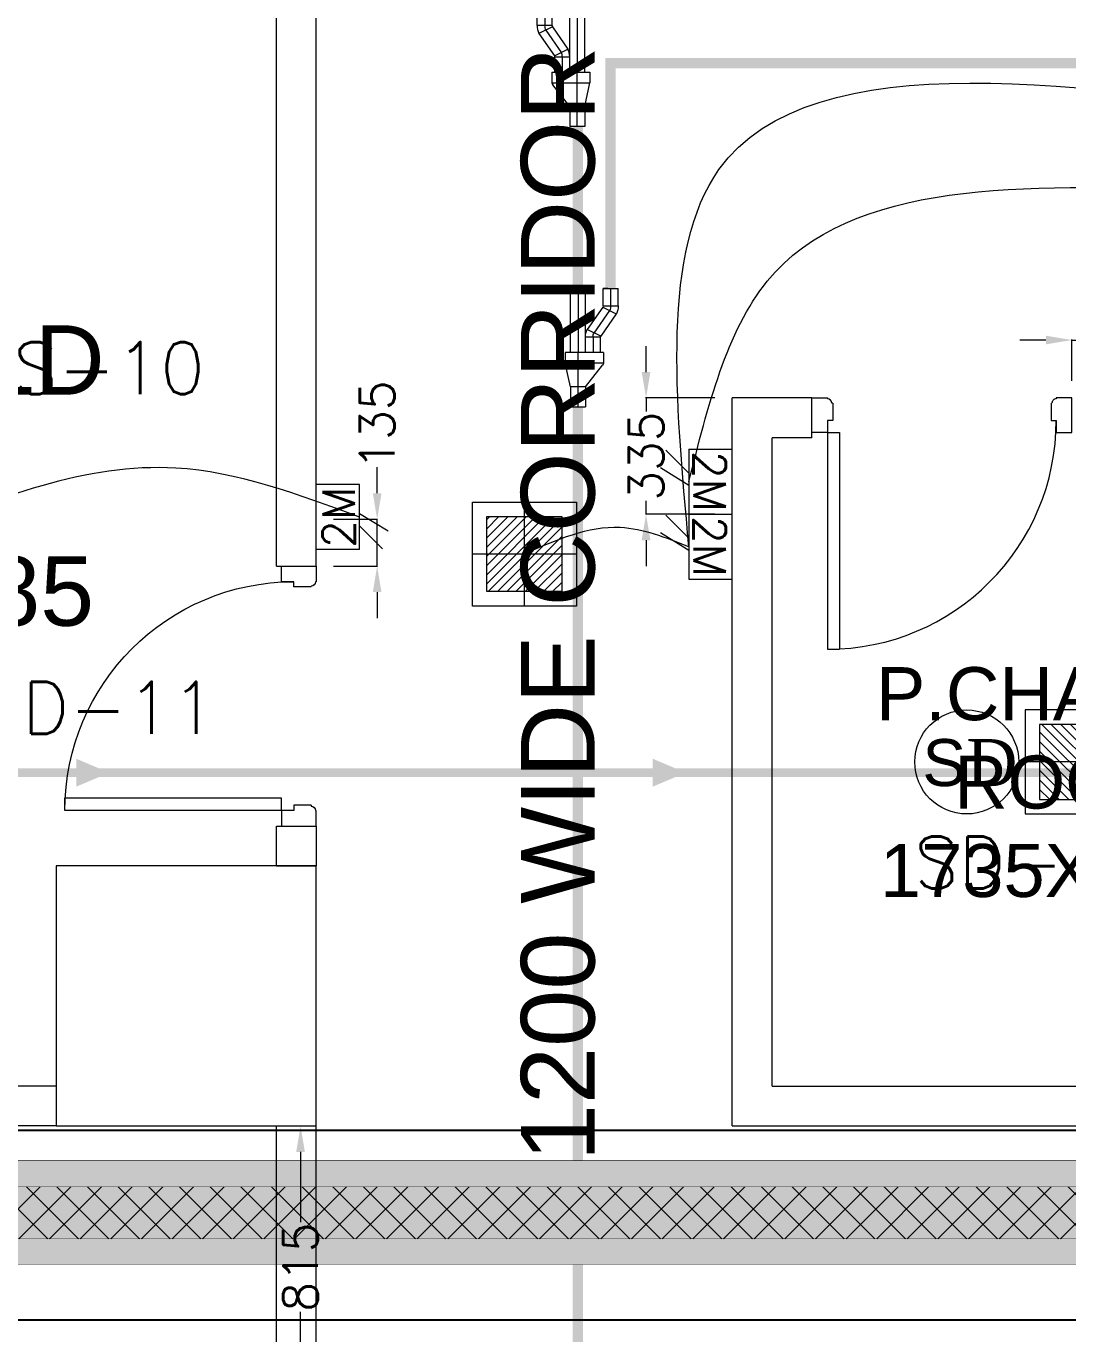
# Model space of a CAD drawing. Extents: x 3505867 to 4040009, y -660366 to -590408.
# Drawn here: x 3520692 to 3523697, y -603838 to -600065 of the extents above; entities that cross this region are included whole.
import ezdxf
from ezdxf.enums import TextEntityAlignment as Align

# ---------------------------------------------------------------- set-up
doc = ezdxf.new("R2010")
doc.units = 0
doc.header["$LTSCALE"] = 6
doc.header["$MEASUREMENT"] = 0
doc.linetypes.add('CONTINIOUS', pattern=[0])
doc.linetypes.add('CONTINU', pattern=[0])
doc.layers.get('0').update_dxf_attribs({"linetype": 'CONTINUOUS', "lineweight": 0})
doc.layers.get('Defpoints').update_dxf_attribs({"linetype": 'CONTINUOUS', "lineweight": 0})
for name, color, linetype, lineweight in [('1Y-JOINT', 1, 'CONTINUOUS', 0), ('24W RAW POWER', 1, 'CONTINUOUS', 0), ('24W UPS POWER LIGHT', 5, 'CONTINUOUS', 0), ('AC CKT-8', 110, 'CONTINUOUS', 0), ('COL', 5, 'CONTINUOUS', 0), ('DIM', 7, 'CONTINUOUS', 0), ('DOOR', 44, 'CONTINUOUS', 0), ('ELE-24W EMERGENCY  LED LIGHT', 5, 'CONTINUOUS', 0), ('ELE-24W LED LIGHT', 1, 'CONTINUOUS', 0), ('ELE-2M RAW P.SB', 40, 'CONTINUOUS', 0), ('ELE-2M UPS P.SB', 3, 'CONTINUOUS', 0), ('ELE-CABLE TRAY', 31, 'CONTINUOUS', 0), ('ELE-GIEARTHING', 5, 'CONTINUOUS', 0), ('ELE. DB', 1, 'CONTINUOUS', 0), ('FA-BELOW SMOKE DERECTOR', 1, 'CONTINUOUS', 0), ('FA-FIRE TEXT', 7, 'CONTINUOUS', 0), ('HTL-COPPER PIPE', 6, 'CONTINUOUS', 0), ('M-VRF- CKT', 5, 'CONTINUOUS', 0), ('MEP_HVAC_VRF_COPPER_PIPE', 6, 'CONTINUOUS', 0), ('vrf', 6, 'CONTINUOUS', 0), ('WALL', 10, 'CONTINUOUS', 0)]:
    doc.layers.add(name, color=color, linetype=linetype, lineweight=lineweight)
doc.layers.add('ELE-LIGHTING WIRING', color=7, linetype='CONTINUOUS', lineweight=0, true_color=0x63d7b6)
doc.layers.add('FA-LOOPING', color=200, linetype='CONTINUOUS')
doc.layers.add('LV-Cable Tray', color=211, linetype='CONTINUOUS', lineweight=18, plot=False)
doc.styles.add('ARIAL', font='arial.ttf')
doc.styles.add('PDF Times New Roman', font='times.ttf')
doc.styles.add('ROMANS', font='romans.shx')
doc.styles.get("Standard").update_dxf_attribs({"font": 'SIMPLEX'})
doc.styles.add('T 1-25', font='segoeui.ttf', dxfattribs={"width": 0.8, "height": 50})
doc.dimstyles.new('AEPL1', dxfattribs={"dimtxt": 100, "dimasz": 75, "dimexe": 1.25, "dimexo": 50, "dimtad": 0, "dimdec": 0, "dimtxsty": 'ROMANS', "dimcen": 2.5, "dimclrd": 7, "dimclre": 7, "dimadec": 0, "dimazin": 0, "dimtfac": 1, "dimtdec": 0, "dimtmove": 0, "dimatfit": 3, "dimfxl": 1, "dimlwd": 0, "dimlwe": 0, "dimarcsym": 0})
doc.dimstyles.new('D 1-25', dxfattribs={"dimtxt": 50, "dimasz": 12.5, "dimexe": 0, "dimexo": 10, "dimgap": 0, "dimtad": 0, "dimdec": 0, "dimzin": 0, "dimdsep": 46, "dimtxsty": 'T 1-25', "dimblk": 'ARCHTICK', "dimcen": 5, "dimclrd": 256, "dimclre": 256, "dimclrt": 256, "dimadec": 0, "dimazin": 0, "dimtfac": 50, "dimtdec": 0, "dimtmove": 1, "dimatfit": 2, "dimfxl": 1, "dimtolj": 1, "dimtzin": 0, "dimarcsym": 0})

# ---------------------------------------------------------------- blocks, each defined once
blk = doc.blocks.new('750')
at = {"layer": 'DOOR'}
for p, q in [((-50, 705), (-47.5, 705)), ((-35, 690), (-35, 692.5)), ((50, 45), (50, 80)), ((50, 80), (675, 80)), ((675, 45), (675, 80)), ((-50, 45), (-47.5, 45)), ((-35, 60), (-35, 57.5)), ((50, 45), (675, 45))]:
    blk.add_line(p, q, dxfattribs=at)
for points in [[(15, 690), (15, 705), (50, 705), (50, 750), (-50, 750), (-50, 705)], [(-35, 690), (15, 690)], [(15, 60), (15, 45), (50, 45), (50, 0), (-50, 0), (-50, 45)], [(-35, 60), (15, 60)]]:
    blk.add_lwpolyline(points, dxfattribs=at)
for centre, start, end in [((-35, 705), 180, 270), ((-35, 45), 90, 180)]:
    blk.add_arc(centre, 12.5, start, end, dxfattribs=at)
at = {"layer": 'DOOR', "color": 145}
blk.add_arc((15, 45), 660, 0, 90, dxfattribs=at)
blk = doc.blocks.new('CIVIL IVF')
at = {"layer": 'COL', "color": 8}
blk.add_lwpolyline([(-22265, 10700.2), (-22265, 11450.2), (-23015, 11450.2), (-23015, 10700.2)], close=True, dxfattribs=at)
at = {"layer": 'WALL', "color": 8, "linetype": 'ByBlock'}
for p, q in [((-22380, 12315.2), (-22380, 14000.2)), ((-22265, 12315.2), (-22265, 14000.2)), ((-21065, 10700.2), (-21065, 12800.2)), ((-20835, 12800.2), (-21065, 12800.2)), ((-20835, 12685.2), (-20835, 12800.2)), ((-20950, 10815.2), (-20950, 12685.2)), ((-20835, 12685.2), (-20950, 12685.2)), ((-22380, 12315.2), (-22265, 12315.2)), ((-22380, 11450.2), (-22380, 11565.2)), ((-22380, 11565.2), (-22265, 11565.2)), ((-22265, 11565.2), (-22265, 11450.2)), ((-22380, 11450.2), (-22265, 11450.2)), ((-23015, 10815.2), (-24510, 10815.2)), ((-20950, 10815.2), (-16305, 10815.2)), ((-23015, 10700.2), (-24625, 10700.2)), ((-22380, 9360.2), (-22380, 10700.2)), ((-22265, 9360.2), (-22265, 10700.2)), ((-21065, 10700.2), (-16305, 10700.2))]:
    blk.add_line(p, q, dxfattribs=at)
at = {"layer": 'WALL', "color": 8, "lineweight": 0}
blk.add_line((-23015, 10700.2), (-22265, 10700.2), dxfattribs=at)
at = {"layer": 'DOOR', "color": 8, "rotation": 270}
blk.add_blockref('750', (-20835, 12750.2), dxfattribs=at)
at = {"layer": 'DOOR', "color": 8, "xscale": -1}
blk.add_blockref('750', (-22315, 11565.2), dxfattribs=at)
at = {"layer": 'DIM', "color": 8, "style": 'ARIAL'}
blk.add_text('1200 WIDE CORRIDOR', height=212.5, rotation=90, dxfattribs=at).set_placement((-21398.3, 12206), align=Align.BOTTOM_CENTER)
at = {"layer": 'DIM', "color": 8, "attachment_point": 5, "style": 'ARIAL'}
for s, insert, char_height, width in [('MANIFOLD\\PROOM\\P2130x3185', (-23597.3, 12575), 200, 1980.803), ('P.CHANGE\\PROOM\\P1735X1870', (-20092.3, 11691), 153, 1198.956)]:
    blk.add_mtext(s, dxfattribs=dict(at, insert=insert, char_height=char_height, width=width))
blk = doc.blocks.new('2M UPS SB')
at = {"layer": 'ELE-2M UPS P.SB', "color": 3}
for p, q in [((-133.8, 160), (-69.3, 265.2)), ((-88.2, 160), (-3.4, 244.9)), ((-240, 160), (-240, 0)), ((0, 160), (-240, 160)), ((0, 160), (0, 0))]:
    blk.add_line(p, q, dxfattribs=at)
blk.add_text('2M', height=120, rotation=180, dxfattribs=at).set_placement((-6, 143))
blk = doc.blocks.new('24w led light')
at = {"layer": 'ELE-24W LED LIGHT', "color": 1, "lineweight": 0}
for p, q in [((159, 159), (-160, 159)), ((-160, 159), (-160, -160)), ((-0.5, -160), (-0.5, 159)), ((159, -160), (159, 159)), ((114.5, 114.5), (-115.5, 114.5)), ((-115.5, 114.5), (-115.5, -115.5)), ((110.2, -115.5), (-115.5, 110.2)), ((82, -115.5), (-115.5, 82)), ((114.5, -91.7), (-91.7, 114.5)), ((114.5, -63.5), (-63.5, 114.5)), ((114.5, -35.3), (-35.3, 114.5)), ((114.5, -7.1), (-7.1, 114.5)), ((114.5, 21.1), (21.1, 114.5)), ((114.5, 49.3), (49.3, 114.5)), ((114.5, 77.5), (77.5, 114.5)), ((114.5, 105.7), (105.7, 114.5)), ((114.5, -115.5), (114.5, 114.5)), ((53.8, -115.5), (-115.5, 53.8)), ((25.6, -115.5), (-115.5, 25.6)), ((-160, -0.5), (159, -0.5)), ((-2.6, -115.5), (-115.5, -2.6)), ((-30.8, -115.5), (-115.5, -30.8)), ((-59, -115.5), (-115.5, -59)), ((-87.2, -115.5), (-115.5, -87.2)), ((-115.4, -115.5), (-115.5, -115.4)), ((-115.5, -115.5), (114.5, -115.5)), ((-160, -160), (159, -160))]:
    blk.add_line(p, q, dxfattribs=at)
blk = doc.blocks.new('24w led emeregency')
at = {"layer": 'ELE-24W EMERGENCY  LED LIGHT'}
h = blk.add_hatch(dxfattribs=at)
h.set_pattern_fill('ANSI31', scale=166.67, style=0)
h.paths.add_polyline_path([(-115.4, -115.4), (-115.4, 115.4), (115.4, 115.4), (115.4, -115.4)])
at = {"layer": 'ELE-24W EMERGENCY  LED LIGHT', "color": 5}
for p, q in [((0, 160), (0, -160)), ((-160, 0), (160, 0))]:
    blk.add_line(p, q, dxfattribs=at)
for points in [[(-160, -160), (-160, 160), (160, 160), (160, -160)], [(-115.4, -115.4), (-115.4, 115.4), (115.4, 115.4), (115.4, -115.4)]]:
    blk.add_lwpolyline(points, close=True, dxfattribs=at)
blk = doc.blocks.new('2M SB')
at = {"layer": 'ELE-2M RAW P.SB'}
for p, q in [((-133.8, 160), (-69.3, 265.2)), ((-88.2, 160), (-3.4, 244.9)), ((-240, 160), (-240, 0)), ((0, 160), (-240, 160)), ((0, 160), (0, 0))]:
    blk.add_line(p, q, dxfattribs=at)
blk.add_text('2M', height=120, rotation=180, dxfattribs=at).set_placement((-6, 143))
blk = doc.blocks.new('*D522')
at = {"layer": 'Defpoints', "color": 0, "linetype": 'ByBlock', "transparency": 16777216}
for p in [(-13690, 12967.4), (-13825, 12800.2), (-13690, 12800.2)]:
    blk.add_point(p, dxfattribs=at)
at = {"layer": 'ELE-CABLE TRAY', "color": 7, "linetype": 'ByBlock', "lineweight": 0, "transparency": 16777216}
for p, q in [((-13900, 12967.4), (-13975, 12967.4)), ((-13825, 12850.2), (-13825, 12968.6)), ((-13825, 12967.4), (-13690, 12967.4)), ((-13690, 12850.2), (-13690, 12968.6)), ((-13615, 12967.4), (-13540, 12967.4))]:
    blk.add_line(p, q, dxfattribs=at)
at = {"layer": 'ELE-CABLE TRAY', "color": 7, "linetype": 'ByBlock', "transparency": 16777216}
for points in [[(-13900, 12954.9), (-13900, 12979.9), (-13825, 12967.4)], [(-13615, 12979.9), (-13615, 12954.9), (-13690, 12967.4)]]:
    blk.add_solid(points, dxfattribs=at)
at = {"layer": 'ELE-CABLE TRAY', "color": 0, "linetype": 'ByBlock', "transparency": 16777216, "insert": (-13417.9, 12967.4), "char_height": 100, "attachment_point": 5, "style": 'ROMANS'}
blk.add_mtext('135', dxfattribs=at)
blk = doc.blocks.new('*D526')
at = {"layer": 'Defpoints', "color": 0, "linetype": 'ByBlock', "transparency": 16777216}
for p in [(-15053.6, 12800.2), (-14805, 12800.2), (-14805, 12464.9)]:
    blk.add_point(p, dxfattribs=at)
at = {"layer": 'ELE-CABLE TRAY', "color": 7, "linetype": 'ByBlock', "lineweight": 0, "transparency": 16777216}
for p, q in [((-15053.6, 12875.2), (-15053.6, 12950.2)), ((-14855, 12800.2), (-15054.8, 12800.2)), ((-15053.6, 12800.2), (-15053.6, 12761.7)), ((-15053.6, 12464.9), (-15053.6, 12503.3)), ((-14855, 12464.9), (-15054.8, 12464.9)), ((-15053.6, 12389.9), (-15053.6, 12314.9))]:
    blk.add_line(p, q, dxfattribs=at)
at = {"layer": 'ELE-CABLE TRAY', "color": 7, "linetype": 'ByBlock', "transparency": 16777216}
for points in [[(-15066.1, 12875.2), (-15041.1, 12875.2), (-15053.6, 12800.2)], [(-15041.1, 12389.9), (-15066.1, 12389.9), (-15053.6, 12464.9)]]:
    blk.add_solid(points, dxfattribs=at)
at = {"layer": 'ELE-CABLE TRAY', "color": 0, "linetype": 'ByBlock', "transparency": 16777216, "insert": (-15053.6, 12632.5), "char_height": 100, "attachment_point": 5, "rotation": 90, "style": 'ROMANS'}
blk.add_mtext('335', dxfattribs=at)
blk = doc.blocks.new('*D527')
at = {"layer": 'Defpoints', "color": 0, "linetype": 'ByBlock', "transparency": 16777216}
for p in [(-16005, 12450.2), (-15829.3, 12450.2), (-16005, 12315.2)]:
    blk.add_point(p, dxfattribs=at)
at = {"layer": 'ELE-CABLE TRAY', "color": 7, "linetype": 'ByBlock', "lineweight": 0, "transparency": 16777216}
for p, q in [((-15829.3, 12525.2), (-15829.3, 12600.2)), ((-15955, 12450.2), (-15828.1, 12450.2)), ((-15829.3, 12315.2), (-15829.3, 12450.2)), ((-15955, 12315.2), (-15828.1, 12315.2)), ((-15829.3, 12240.2), (-15829.3, 12165.2))]:
    blk.add_line(p, q, dxfattribs=at)
at = {"layer": 'ELE-CABLE TRAY', "color": 7, "linetype": 'ByBlock', "transparency": 16777216}
for points in [[(-15841.8, 12525.2), (-15816.8, 12525.2), (-15829.3, 12450.2)], [(-15816.8, 12240.2), (-15841.8, 12240.2), (-15829.3, 12315.2)]]:
    blk.add_solid(points, dxfattribs=at)
at = {"layer": 'ELE-CABLE TRAY', "color": 0, "linetype": 'ByBlock', "transparency": 16777216, "insert": (-15829.3, 12722.2), "char_height": 100, "attachment_point": 5, "rotation": 90, "style": 'ROMANS'}
blk.add_mtext('135', dxfattribs=at)
blk = doc.blocks.new('*D531')
at = {"layer": 'Defpoints', "color": 0, "linetype": 'ByBlock', "transparency": 16777216}
for p in [(-16120, 10700.2), (-16050.3, 10700.2), (-16120, 9885.2)]:
    blk.add_point(p, dxfattribs=at)
at = {"layer": 'ELE-CABLE TRAY', "color": 7, "linetype": 'ByBlock', "lineweight": 0, "transparency": 16777216}
for p, q in [((-16070, 10700.2), (-16049, 10700.2)), ((-16050.3, 10625.2), (-16050.3, 10421.9)), ((-16050.3, 9960.2), (-16050.3, 10163.5)), ((-16070, 9885.2), (-16049, 9885.2))]:
    blk.add_line(p, q, dxfattribs=at)
at = {"layer": 'ELE-CABLE TRAY', "color": 7, "linetype": 'ByBlock', "transparency": 16777216}
for points in [[(-16037.8, 10625.2), (-16062.8, 10625.2), (-16050.3, 10700.2)], [(-16062.8, 9960.2), (-16037.8, 9960.2), (-16050.3, 9885.2)]]:
    blk.add_solid(points, dxfattribs=at)
at = {"layer": 'ELE-CABLE TRAY', "color": 0, "linetype": 'ByBlock', "transparency": 16777216, "insert": (-16050.3, 10292.7), "char_height": 100, "attachment_point": 5, "rotation": 90, "style": 'ROMANS'}
blk.add_mtext('815', dxfattribs=at)
blk = doc.blocks.new('*D250')
at = {"layer": 'Defpoints', "color": 0, "linetype": 'ByBlock', "transparency": 16777216}
for p in [(-21684.4, 10318.8), (-653.7, 10318.8), (-21684.4, 10140.4)]:
    blk.add_point(p, dxfattribs=at)
at = {"layer": 'ELE-CABLE TRAY', "color": 7, "linetype": 'CONTINIOUS', "lineweight": -2, "transparency": 16777216}
for p, q in [((-21684.4, 10308.8), (-21684.4, 10140.4)), ((-653.7, 10308.8), (-653.7, 10140.4)), ((-21584.4, 10140.4), (-11483.3, 10140.4)), ((-753.7, 10140.4), (-10854.7, 10140.4))]:
    blk.add_line(p, q, dxfattribs=at)
at = {"layer": 'ELE-CABLE TRAY', "color": 7, "linetype": 'ByBlock', "transparency": 16777216}
for points in [[(-21584.4, 10157.1), (-21584.4, 10123.8), (-21684.4, 10140.4)], [(-753.7, 10123.8), (-753.7, 10157.1), (-653.7, 10140.4)]]:
    blk.add_solid(points, dxfattribs=at)
at = {"layer": 'ELE-CABLE TRAY', "color": 7, "linetype": 'ByBlock', "transparency": 16777216, "insert": (-11169, 10140.4), "char_height": 150, "attachment_point": 5, "style": 'ROMANS'}
blk.add_mtext('\\A1;21031', dxfattribs=at)
blk = doc.blocks.new('*D255')
at = {"layer": 'Defpoints', "color": 0, "linetype": 'ByBlock', "transparency": 16777216}
for p in [(-653.7, 10688.1), (-21631, 10524.1), (-653.7, 10524.1)]:
    blk.add_point(p, dxfattribs=at)
at = {"layer": 'LV-Cable Tray', "color": 7, "linetype": 'CONTINIOUS', "lineweight": -2, "transparency": 16777216}
for p, q in [((-21631, 10534.1), (-21631, 10688.1)), ((-21531, 10688.1), (-12412.1, 10688.1)), ((-753.7, 10688.1), (-11740.7, 10688.1)), ((-653.7, 10534.1), (-653.7, 10688.1))]:
    blk.add_line(p, q, dxfattribs=at)
at = {"layer": 'LV-Cable Tray', "color": 7, "linetype": 'ByBlock', "transparency": 16777216}
for points in [[(-21531, 10704.8), (-21531, 10671.5), (-21631, 10688.1)], [(-753.7, 10671.5), (-753.7, 10704.8), (-653.7, 10688.1)]]:
    blk.add_solid(points, dxfattribs=at)
at = {"layer": 'LV-Cable Tray', "color": 7, "linetype": 'ByBlock', "transparency": 16777216, "insert": (-12076.4, 10688.1), "char_height": 150, "attachment_point": 5, "style": 'ROMANS'}
blk.add_mtext('\\A1;20977', dxfattribs=at)
blk = doc.blocks.new('SMOKE DETECTOR')
at = {"layer": 'FA-BELOW SMOKE DERECTOR', "color": 7}
blk.add_circle((931028.7, -118293.9), 166, dxfattribs=at)
at = {"layer": 'FA-BELOW SMOKE DERECTOR', "insert": (930887.1, -118373), "char_height": 150, "attachment_point": 7, "style": 'PDF Times New Roman'}
blk.add_mtext('{\\fArial|b0|i0|c0|p34;S}D', dxfattribs=at)
blk = doc.blocks.new('DSFREWR')
at = {"layer": 'FA-LOOPING', "linetype": 'ByBlock', "const_width": 25}
blk.add_lwpolyline([(-13398.3, 16264.7), (-15987, 16264.7), (-15987, 15293.2), (-20907, 15293.2), (-20907, 13574.2), (-17185, 13574.2), (-17185, 11719.1), (-8068.5, 11719.1)], dxfattribs=at)
at = {"layer": 'FA-LOOPING', "color": 200, "linetype": 'CONTINU'}
for points in [[(-16697.2, 11719.1, 80.4, 0, 0), (-16602.3, 11719.1, 0, 0, 0)], [(-15034, 11719.1, 80.4, 0, 0), (-14939.1, 11719.1, 0, 0, 0)]]:
    blk.add_lwpolyline(points, format="xyseb", dxfattribs=at)
at = {"layer": 'FA-BELOW SMOKE DERECTOR', "color": 6, "xscale": 0.9035551315104862, "yscale": 0.9035551315104862, "zscale": 0.9035551315104862}
blk.add_blockref('SMOKE DETECTOR', (-855364.1, 118635.2), dxfattribs=at)
at = {"layer": 'FA-FIRE TEXT', "color": 200, "linetype": 'CONTINU', "char_height": 150, "width": 349.838, "attachment_point": 1, "style": 'ROMANS'}
for s, insert in [('{\\C256;AS-10}', (-16994.9, 12961.7)), ('{\\C256;SD-11}', (-16981.6, 11981.4)), ('{\\C256;SD-12}', (-14280.5, 11535.3))]:
    blk.add_mtext(s, dxfattribs=dict(at, insert=insert))
blk = doc.blocks.new('Y-JOINT')
at = {"layer": '1Y-JOINT', "extrusion": (7.0061e-12, -6.61628e-05, 1)}
for p, q in [((416463.1, -2646.1, 0), (416247.1, -2646.1, 0)), ((416247.1, -2646.1, 0), (416247.1, -2696.7, 0)), ((416463.1, -2757.4, 0), (416463.1, -2628.5, 0)), ((416463.1, -2628.5, 0), (416499.1, -2628.5, 0)), ((416499.1, -2757.4, 0), (416499.1, -2628.5, 0)), ((416579.1, -2646.1, 0), (416499.1, -2628.5, 0)), ((416247.1, -2671.4, 0), (416463.1, -2671.4, 0)), ((416463.1, -2696.7, 0), (416247.1, -2696.7, 0)), ((416310.3, -2755.2, 0), (416385.8, -2702.8, 0)), ((416321.4, -2777.9, 0), (416398.7, -2724.6, 0)), ((416408, -2748.2, 0), (416385.8, -2702.8, 0)), ((416411.9, -2747.3, 0), (416411.9, -2696.7, 0)), ((416463.1, -2696.7, 0), (416411.9, -2696.7, 0)), ((416411.9, -2722, 0), (416463.1, -2722, 0)), ((416579.1, -2696.7, 0), (416506, -2754.1, 0)), ((416306.4, -2756.1, 0), (416247.1, -2756.1, 0)), ((416247.1, -2771.6, 0), (416247.1, -2756.1, 0)), ((416247.1, -2756.1, 0), (416247.1, -2806.7, 0)), ((416306.4, -2756.1, 0), (416306.4, -2806.7, 0)), ((416310.3, -2755.2, 0), (416332.5, -2800.7, 0)), ((416332.5, -2800.7, 0), (416408, -2748.2, 0)), ((416463.1, -2747.3, 0), (416411.9, -2747.3, 0)), ((416463.1, -2757.4, 0), (416499.1, -2757.4, 0)), ((416247.1, -2781.4, 0), (416306.4, -2781.4, 0)), ((416306.4, -2806.7, 0), (416247.1, -2806.7, 0))]:
    blk.add_line(p, q, dxfattribs=at)
at = {"layer": '1Y-JOINT', "extrusion": (6.9964e-12, -6.61628e-05, 1)}
for p, q in [((416579.1, -2646.1, 0), (416647.1, -2646.1, 0)), ((416647.1, -2646.1, 0), (416647.1, -2696.7, 0)), ((416647.1, -2671.4, 0), (416463.1, -2671.4, 0)), ((416579.1, -2696.7, 0), (416647.1, -2696.7, 0))]:
    blk.add_line(p, q, dxfattribs=at)
at = {"layer": '1Y-JOINT'}
blk.add_line((416579.1, -2696.7, 0), (416579.1, -2646.1, 0), dxfattribs=at)
at = {"layer": '1Y-JOINT', "extrusion": (7.0061e-12, -6.61628e-05, 1)}
for centre, radius, start, end in [((416411.9, -2756.2, 0.2), 59.5, 90, 116.0671), ((416411.9, -2756.2, 0.2), 34.2, 90, 116.0671), ((416306.4, -2747.3, 0.2), 8.85, 270, 296.0671), ((416306.4, -2747.3, 0.2), 34.2, 270, 296.0671), ((416411.9, -2756.2, 0.2), 8.85, 90, 116.0671), ((416499.1, -2748.6, 0.2), 8.85, 270, 321.3789), ((416306.4, -2747.3, 0.2), 59.5, 270, 296.0671)]:
    blk.add_arc(centre, radius, start, end, dxfattribs=at)
blk = doc.blocks.new('A$C4D743431')
at = {"layer": 'AC CKT-8', "xscale": 0.933787291884793, "yscale": 0.933787291884793, "zscale": 0.933787291884793, "rotation": 359.9999939263457}
blk.add_blockref('Y-JOINT', (-389059.7, 2494.6, 0), dxfattribs=at)
blk = doc.blocks.new('G$C4406566D')
at = {"layer": 'M-VRF- CKT', "xscale": 0.8031807735897878, "yscale": 0.8031807735897878, "zscale": 0.8031807735897878, "rotation": 180}
blk.add_blockref('A$C4D743431', (-224.2, -88.8, 0), dxfattribs=at)
blk.add_blockref('A$C4D743431', (-224.2, -88.8, 0), dxfattribs=at)
blk = doc.blocks.new('G$C186CAD5F')
at = {"layer": 'vrf', "color": 3, "xscale": 8.96419313933734, "yscale": 8.96419313933734, "zscale": 8.96419313933734, "rotation": 270.0000005682937}
blk.add_blockref('G$C4406566D', (796, -2010, 0), dxfattribs=at)
blk = doc.blocks.new('WETRWER')
at = {"layer": 'ELE-LIGHTING WIRING', "linetype": 'ByBlock'}
for points in [[(-14930, 12371.1), (-14843.2, 13459.1), (-13080.4, 13607.4), (-10758.7, 13400.2)], [(-14930, 12371.1), (-15127.9, 12426.1), (-15405, 12350.2, 0)]]:
    blk.add_spline(points, degree=3, dxfattribs=at)
at = {"layer": 'ELE-LIGHTING WIRING', "color": 254, "linetype": 'ByBlock'}
for points in [[(-14930, 12558.6), (-14704, 13136.8), (-13456.2, 13400.2)], [(-15880, 12456.5), (-16410.2, 12598), (-17185, 12407.7)]]:
    blk.add_spline(points, degree=3, dxfattribs=at)
at = {"layer": '24W RAW POWER', "lineweight": 9, "xscale": -0.9404388715045132, "yscale": 0.9404388715045132, "zscale": 0.9404388715045132}
blk.add_blockref('24w led light', (-15405, 12350.2, 0), dxfattribs=at)
at = {"layer": '24W UPS POWER LIGHT', "lineweight": 9, "xscale": -0.9375000000222322, "yscale": 0.9375000000222322, "zscale": 0.9375000000222322}
blk.add_blockref('24w led emeregency', (-13810, 11750.2), dxfattribs=at)
at = {"layer": 'ELE-2M RAW P.SB', "color": 6, "xscale": 0.7812500000005363, "yscale": 0.7812500000005363, "zscale": 0.7812500000005363, "rotation": 89.99999999999979}
blk.add_blockref('2M SB', (-14805, 12464.9), dxfattribs=at)
at = {"layer": 'ELE-2M UPS P.SB', "color": 6, "xscale": 0.7812500000005363, "yscale": 0.7812500000005363, "zscale": 0.7812500000005363}
for p, rotation in [((-14805, 12652.4), 89.9999999999999), ((-16005, 12362.8), 269.9999999999998)]:
    blk.add_blockref('2M UPS SB', p, dxfattribs=dict(at, rotation=rotation))
at = {"layer": 'ELE-CABLE TRAY', "color": 0, "linetype": 'ByBlock'}
dim = blk.add_linear_dim(base=(-13690, 12967.4), p1=(-13825, 12800.2), p2=(-13690, 12800.2), dimstyle='AEPL1', dxfattribs=at)
dim.commit()
dim.dimension.update_dxf_attribs({"geometry": '*D522', "text_midpoint": (-13417.9, 12967.4)})
for base, p1, p2, picture, middle in [((-15053.6, 12800.2), (-14805, 12464.9), (-14805, 12800.2), '*D526', (-15053.6, 12632.5)), ((-15829.3, 12450.2), (-16005, 12315.2), (-16005, 12450.2), '*D527', (-15829.3, 12722.2)), ((-16050.3, 10700.2), (-16120, 9885.2), (-16120, 10700.2), '*D531', (-16050.3, 10292.7))]:
    dim = blk.add_linear_dim(base=base, p1=p1, p2=p2, angle=90, dimstyle='AEPL1', dxfattribs=at)
    dim.commit()
    dim.dimension.update_dxf_attribs({"geometry": picture, "text_midpoint": middle})
blk = doc.blocks.new('FSFWERWER')
at = {"layer": 'ELE-CABLE TRAY', "linetype": 'ByBlock'}
h = blk.add_hatch(dxfattribs=at)
h.set_pattern_fill('HONEY', color=256, scale=400.785606)
h.set_pattern_definition([(0, (-41555.127, -26968.577), (75.1473, 43.386315), [50.0982, -100.1964]), (120, (-41555.127, -26968.577), (-75.1473, 43.386315), [50.0982, -100.1964]), (60, (-41555.127, -26968.577), (3e-14, 86.77263), [-100.1964, 50.0982])])
h.paths.add_polyline_path([(-653.7, 10600.2), (-21684.4, 10600.2), (-21684.4, 10300.2), (-653.7, 10300.2)])
at = {"layer": 'LV-Cable Tray'}
h = blk.add_hatch(dxfattribs=at)
h.set_pattern_fill('ANSI37', color=211, scale=500, style=0)
h.set_pattern_definition([(45, (-3683556.51, 613938.42), (-44.1941738, 44.1941738), []), (135, (-3683556.51, 613938.42), (-44.1941738, -44.1941738), [])])
h.paths.add_polyline_path([(-653.7, 10524.1), (-21631, 10524.1), (-21631, 10374.1), (-653.7, 10374.1)])
at = {"layer": 'ELE-CABLE TRAY', "linetype": 'ByBlock', "const_width": 1.86, "elevation": 0}
blk.add_lwpolyline([(-653.7, 10600.2), (-21684.4, 10600.2), (-21684.4, 10300.2), (-653.7, 10300.2)], close=True, dxfattribs=at)
at = {"layer": 'ELE-GIEARTHING', "color": 26, "linetype": 'ByBlock', "const_width": 25, "elevation": 0}
blk.add_lwpolyline([(-616.2, 10579.4), (-21661.3, 10579.4), (-21661.3, 10328.2), (-616.2, 10328.2)], dxfattribs=at)
at = {"layer": 'LV-Cable Tray', "color": 211, "const_width": 1.46}
blk.add_lwpolyline([(-653.7, 10524.1), (-21631, 10524.1), (-21631, 10374.1), (-653.7, 10374.1)], close=True, dxfattribs=at)
at = {"layer": 'ELE-CABLE TRAY', "linetype": 'ByBlock'}
dim = blk.add_linear_dim(base=(-21684.4, 10140.4), p1=(-653.7, 10318.8), p2=(-21684.4, 10318.8), dimstyle='D 1-25', override={"dimtxt": 150, "dimasz": 100, "dimtxsty": 'ROMANS', "dimclrd": 7, "dimclre": 7, "dimclrt": 7}, dxfattribs=at)
dim.commit()
dim.dimension.update_dxf_attribs({"geometry": '*D250', "text_midpoint": (-11169, 10140.4)})
at = {"layer": 'LV-Cable Tray', "color": 211}
dim = blk.add_linear_dim(base=(-653.7, 10688.1), p1=(-21631, 10524.1), p2=(-653.7, 10524.1), dimstyle='D 1-25', override={"dimtxt": 150, "dimasz": 100, "dimtxsty": 'ROMANS', "dimclrd": 7, "dimclre": 7, "dimclrt": 7}, dxfattribs=at)
dim.commit()
dim.dimension.update_dxf_attribs({"geometry": '*D255', "text_midpoint": (-12076.4, 10688.1), "dimtype": 160})

msp = doc.modelspace()

# ---------------------------------------------------------------- linework, layer by layer
at = {"layer": 'MEP_HVAC_VRF_COPPER_PIPE', "color": 6, "linetype": 'ByBlock', "const_width": 30, "elevation": 0}
msp.add_lwpolyline([(3522378.2, -600821.9), (3522378.2, -600171.8), (3526888.1, -600171.8)], dxfattribs=at)
at = {"layer": 'MEP_HVAC_VRF_COPPER_PIPE', "color": 6, "linetype": 'ByBlock', "const_width": 30}
for points in [[(3522283.8, -600355.1), (3522283.8, -600821.9)], [(3522283.8, -601163.9), (3522283.8, -607078.2)]]:
    msp.add_lwpolyline(points, dxfattribs=at)

# ---------------------------------------------------------------- block references
at = {"linetype": 'ByBlock'}
msp.add_blockref('CIVIL IVF', (3543794, -613938.4), dxfattribs=at)
at = {"layer": 'ELE. DB', "color": 0, "linetype": 'ByBlock'}
msp.add_blockref('WETRWER', (3537534, -613938.4), dxfattribs=at)
at = {"layer": 'FA-LOOPING', "linetype": 'ByBlock'}
msp.add_blockref('FSFWERWER', (3537534, -613938.4), dxfattribs=at)
at = {"layer": 'FA-LOOPING', "color": 0, "linetype": 'ByBlock'}
msp.add_blockref('DSFREWR', (3537534, -613938.4), dxfattribs=at)
at = {"layer": 'HTL-COPPER PIPE', "yscale": 0.1271654228864588, "zscale": 0.1271654228864588}
for p, xscale, rotation in [((3522282, -600355.1, 0), 0.1271654228864588, 179.9999988847808), ((3522284.2, -601163.9), -0.1271654228864588, 180)]:
    msp.add_blockref('G$C186CAD5F', p, dxfattribs=dict(at, xscale=xscale, rotation=rotation))

doc.saveas('drawing.dxf')
